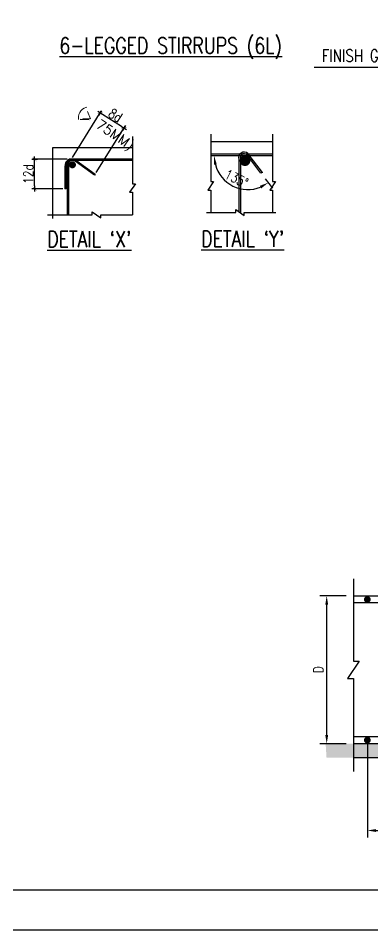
# Model space of a CAD drawing. Extents: x 345615 to 1272425, y -526289 to -156124.
# Drawn here: x 519871 to 529948, y -348663 to -322773 of the extents above; entities that cross this region are included whole.
import ezdxf
from ezdxf.enums import TextEntityAlignment as Align

# ---------------------------------------------------------------- set-up
doc = ezdxf.new("R2010")
doc.units = 0
doc.header["$LTSCALE"] = 500
doc.header["$MEASUREMENT"] = 0
doc.header["$PDMODE"] = 35
doc.header["$PDSIZE"] = -15
doc.layers.get('DEFPOINTS').update_dxf_attribs({"color": 4})
for name, color, linetype in [('BEAM', 4, 'Continuous'), ('DIM', 5, 'Continuous'), ('LINK', 2, 'Continuous'), ('P.C.C', 8, 'Continuous'), ('S-CONCRET LINE', 4, 'Continuous'), ('S-REINFORCEMENT', 6, 'Continuous'), ('S-TEXT-1', 4, 'Continuous'), ('S-TITLE', 6, 'Continuous'), ('s_TITILE', 9, 'Continuous'), ('TXT', 4, 'Continuous'), ('TXT1', 2, 'Continuous')]:
    doc.layers.add(name, color=color, linetype=linetype)
doc.styles.add('ROMAND', font='simplex.shx')
doc.styles.add('ROMANS', font='simplex.shx', dxfattribs={"width": 0.8, "height": 275, "bigfont": 'bigfont.shx'})
doc.dimstyles.new('dim25', dxfattribs={"dimtxt": 250, "dimasz": 250, "dimexe": 200, "dimexo": 200, "dimgap": 100, "dimtad": 1, "dimdec": 0, "dimlfac": 0.25, "dimzin": 0, "dimdsep": 46, "dimtxsty": 'ROMANS', "dimcen": 0, "dimclrd": 5, "dimclre": 5, "dimclrt": 4, "dimadec": 0, "dimazin": 0, "dimtfac": 1, "dimtdec": 0, "dimtix": 1, "dimtofl": 0, "dimtmove": 2, "dimatfit": 3, "dimfxl": 0, "dimtolj": 1, "dimtzin": 0, "dimlwd": -1, "dimlwe": -1, "dimarcsym": 0})
doc.dimstyles.new('INT25', dxfattribs={"dimtxt": 250, "dimasz": 80, "dimexe": 60, "dimexo": 60, "dimgap": 40, "dimtad": 1, "dimdec": 0, "dimlfac": 0.25, "dimzin": 0, "dimdsep": 46, "dimtxsty": 'ROMANS', "dimblk": 'DIMTICK', "dimblk1": 'DIMTICK', "dimblk2": 'DIMTICK', "dimsah": 1, "dimcen": -0.25, "dimclrd": 7, "dimclre": 7, "dimclrt": 4, "dimadec": 0, "dimazin": 0, "dimtfac": 1, "dimtdec": 0, "dimtix": 1, "dimtofl": 0, "dimtmove": 2, "dimatfit": 3, "dimldrblk": 'DIMTICK', "dimfxl": 0, "dimtolj": 1, "dimtzin": 0, "dimarcsym": 0})

# ---------------------------------------------------------------- blocks, each defined once
blk = doc.blocks.new('*D57')
at = {"layer": 'DEFPOINTS', "color": 0}
for p in [(525342, -326682), (526372, -326648), (527102, -326682), (526771, -327174), (525690, -327327)]:
    blk.add_point(p, dxfattribs=at)
at = {"layer": 'DIM', "color": 5}
blk.add_line((526892, -327334), (527097, -327604), dxfattribs=at)
blk.add_arc((526398, -326682), 957, 195.0031, 292.1583, dxfattribs=at)
for points in [[(525432, -326935), (525514, -326924), (525440, -326682)], [(526738, -327532), (526779, -327605), (526976, -327445)]]:
    blk.add_solid(points, dxfattribs=at)
at = {"layer": 'DIM', "color": 4, "insert": (526077, -327327), "char_height": 275, "attachment_point": 5, "rotation": 333.5807, "style": 'ROMANS'}
blk.add_mtext('\\A1;135%%D', dxfattribs=at)
blk = doc.blocks.new('*D1086')
at = {"layer": 'DEFPOINTS', "color": 0}
for p in [(528639, -339179), (529396, -339179), (529396, -343379)]:
    blk.add_point(p, dxfattribs=at)
at = {"layer": 'DIM', "color": 5}
for p, q in [((529196, -339179), (528439, -339179)), ((528639, -343129), (528639, -339429)), ((529196, -343379), (528439, -343379))]:
    blk.add_line(p, q, dxfattribs=at)
for points in [[(528598, -339429), (528681, -339429), (528639, -339179)], [(528598, -343129), (528681, -343129), (528639, -343379)]]:
    blk.add_solid(points, dxfattribs=at)
at = {"layer": 'DIM', "color": 4, "insert": (528402, -341279), "char_height": 275, "attachment_point": 5, "rotation": 90, "style": 'ROMANS'}
blk.add_mtext('\\A1;D', dxfattribs=at)
blk = doc.blocks.new('*D1088')
at = {"layer": 'DEFPOINTS', "color": 0}
for p in [(529794, -343082), (545341, -343082), (545341, -345844)]:
    blk.add_point(p, dxfattribs=at)
at = {"layer": 'DIM', "color": 5}
for p, q in [((529794, -343282), (529794, -346044)), ((545341, -343282), (545341, -346044)), ((530044, -345844), (545091, -345844))]:
    blk.add_line(p, q, dxfattribs=at)
for points in [[(530044, -345803), (530044, -345886), (529794, -345844)], [(545091, -345803), (545091, -345886), (545341, -345844)]]:
    blk.add_solid(points, dxfattribs=at)
at = {"layer": 'DIM', "color": 4, "insert": (537567, -345607), "char_height": 275, "attachment_point": 5, "style": 'ROMANS'}
blk.add_mtext('\\A1;SHORT SPAN BARS', dxfattribs=at)
blk = doc.blocks.new('DIMTICK')
for p, q in [((-1, 0), (1, 0)), ((0, 1), (0, -1))]:
    blk.add_line(p, q)
at = {"color": 2, "const_width": 0.1}
blk.add_lwpolyline([(0.71, 0.71), (-0.71, -0.71)], dxfattribs=at)
blk = doc.blocks.new('*D1098')
at = {"layer": 'DEFPOINTS', "color": 0}
for p in [(522201, -325468), (521380, -326779), (522056, -327202)]:
    blk.add_point(p, dxfattribs=at)
at = {"layer": 'DIM', "color": 7, "lineweight": -2}
for p, q in [((521412, -326728), (522233, -325417)), ((522810, -325849), (522269, -325511)), ((522088, -327152), (522909, -325841))]:
    blk.add_line(p, q, dxfattribs=at)
at = {"layer": 'DIM', "color": 7, "lineweight": -2, "xscale": 80, "yscale": 80, "zscale": 80}
for p, rotation in [((522201, -325468), 147.9359145615724), ((522877, -325892), 327.9359145615724)]:
    blk.add_blockref('DIMTICK', p, dxfattribs=dict(at, rotation=rotation))
at = {"layer": 'DIM', "color": 4, "insert": (522634, -325530), "char_height": 275, "attachment_point": 5, "rotation": 327.9359, "style": 'ROMANS'}
blk.add_mtext('\\A1;8d', dxfattribs=at)
blk = doc.blocks.new('*D1099')
at = {"layer": 'DEFPOINTS', "color": 0}
for p in [(520338, -326779), (521325, -326779), (521196, -327616)]:
    blk.add_point(p, dxfattribs=at)
at = {"layer": 'DIM', "color": 7, "lineweight": -2}
for p, q in [((521265, -326779), (520278, -326779)), ((520338, -327536), (520338, -326859)), ((521136, -327616), (520278, -327616))]:
    blk.add_line(p, q, dxfattribs=at)
at = {"layer": 'DIM', "color": 7, "lineweight": -2, "xscale": 80, "yscale": 80, "zscale": 80}
for p, rotation in [((520338, -326779), 90), ((520338, -327616), 270)]:
    blk.add_blockref('DIMTICK', p, dxfattribs=dict(at, rotation=rotation))
at = {"layer": 'DIM', "color": 4, "insert": (520160, -327197), "char_height": 275, "attachment_point": 5, "rotation": 90, "style": 'ROMANS'}
blk.add_mtext('\\A1;12d', dxfattribs=at)
blk = doc.blocks.new('zw$155A')
at = {"layer": 's_TITILE', "color": 7}
blk.add_lwpolyline([(0, 0), (88000, 0), (88000, 58000), (0, 58000)], close=True, dxfattribs=at)
at = {"layer": 's_TITILE', "color": 1}
blk.add_lwpolyline([(1300, 800), (78500, 800), (78500, 57200), (1300, 57200)], close=True, dxfattribs=at)

msp = doc.modelspace()

# ---------------------------------------------------------------- hatches: boundary and pattern name
at = {"layer": 'P.C.C', "linetype": 'Continuous'}
h = msp.add_hatch(dxfattribs=at)
h.set_pattern_fill('AR-CONC', color=8, scale=100, style=0)
h.set_pattern_definition([(50, (-156425.3, -432348.4), (717.2602, -62.75213), [75, -825]), (355, (-156425.3, -432348.4), (-138.7513, 752.1921), [60, -660]), (100.4514, (-156365.5, -432353.6), (578.5094, 689.43954), [63.7402, -701.1421]), (46.1842, (-156425.3, -432148.4), (1067.241, -165.519), [112.5, -1237.5]), (96.6356, (-156336.3, -432162.2), (934.6627, 974.1179), [95.6103, -1051.713]), (351.1842, (-156425.3, -432148.4), (934.662, 974.1186), [90, -990]), (21, (-156325.3, -432198.4), (596.90705, -402.6189), [75, -825]), (326, (-156325.3, -432198.4), (243.3153, 725.15005), [60, -660]), (71.4514, (-156275.54, -432231.95), (840.2226, 322.5305), [63.7402, -701.1421]), (37.5, (-156425.28, -432348.4), (12.159855, 332.89385), [0, -652, 0, -670, 0, -662.5]), (7.5, (-156425.28, -432348.4), (263.06954, 394.41171), [0, -382, 0, -637, 0, -252.5]), (327.5, (-156648.28, -432348.4), (533.82244, -22.55487), [0, -250, 0, -780, 0, -1035]), (317.5, (-156748.3, -432348.4), (583.18617, 100.10498), [0, -325, 0, -518, 0, -735])])
h.paths.add_polyline_path([(528609.219, -343378.978), (528633.875, -343778.978), (532888.762, -343778.978), (532864.106, -343378.978)])
edge = h.paths.add_edge_path()
edge.add_line((545738.719, -343978.978), (545738.719, -343378.978))
edge.add_line((545738.719, -343378.978), (532864.106, -343378.978))
edge.add_line((532864.106, -343378.978), (532864.106, -343778.978))
edge.add_line((532864.106, -343778.978), (545738.719, -343778.978))

# ---------------------------------------------------------------- linework, layer by layer
at = {"layer": 'BEAM', "elevation": 0}
for points in [[(523118.949, -326450.902), (520840.925, -326450.902), (520840.925, -328458.189)], [(527101.595, -326284.494), (525341.834, -326284.494)]]:
    msp.add_lwpolyline(points, dxfattribs=at)
at = {"layer": 'DIM', "elevation": 0}
for points in [[(523118.949, -326132.152), (523118.949, -327473.689), (523202.131, -327473.689), (523035.767, -327717.097), (523118.949, -327717.097), (523118.949, -328356.189)], [(525341.834, -326067.743), (525341.834, -327409.281), (525425.016, -327409.281), (525258.652, -327652.689), (525341.834, -327652.689), (525341.834, -328291.781)], [(527101.595, -326067.743), (527101.595, -327409.281), (527184.777, -327409.281), (527018.413, -327652.689), (527101.595, -327652.689), (527101.595, -328291.781)], [(520703.912, -328356.189), (521976.323, -328356.189), (521976.323, -328273.007), (522219.731, -328439.371), (522219.731, -328356.189), (523118.949, -328356.189)], [(525220.058, -328291.781), (526053.969, -328291.781), (526053.969, -328208.599), (526297.378, -328374.963), (526297.378, -328291.781), (527196.595, -328291.781)]]:
    msp.add_lwpolyline(points, dxfattribs=at)
at = {"layer": 'DIM', "color": 8, "elevation": 0}
msp.add_lwpolyline([(529396.219, -338695.169), (529396.219, -341035.569), (529562.583, -341035.569), (529229.855, -341522.386), (529396.219, -341522.386), (529396.219, -344167.777)], dxfattribs=at)
at = {"layer": 'LINK'}
for p, q in [((526770.812, -327174.117, 0), (526371.853, -326647.772, 0)), ((526812.672, -327151.206, 0), (526402.02, -326611.252, 0)), ((526136.943, -326782.303, 0), (526136.943, -328277.539, 0)), ((526186.943, -326775.635, 0), (526186.943, -328311.713, 0)), ((522056.427, -327202.36, 0), (522035.339, -327230.294, 0)), ((526811.869, -327151.646, 0), (526770.812, -327174.117, 0))]:
    msp.add_line(p, q, dxfattribs=at)
at = {"layer": 'LINK', "elevation": 0}
for points in [[(527101.595, -326631.794), (525341.834, -326631.794)], [(527101.595, -326681.794), (525341.834, -326681.794)]]:
    msp.add_lwpolyline(points, dxfattribs=at)
for points in [[(523118.949, -326778.887), (522612.541, -326778.887), (521324.567, -326778.887, 0.328804063), (521196.067, -326988.887), (521196.067, -327615.667)], [(523118.949, -326813.887), (522612.541, -326813.887), (521326, -326813.887, 0.308904379), (521230.5, -326973.887), (521230.5, -327615.667), (521196.067, -327615.667)], [(521291.477, -326836.125, 0.148969914), (521266.5, -326918.097), (521266.5, -328356.189)], [(521291.477, -326836.125, -0.414213562), (521506.709, -326806.275), (522056.43, -327202.362)], [(522035.339, -327230.294), (521485.606, -326834.197, 0.512891749), (521301.5, -326891.17), (521301.5, -328356.189)]]:
    msp.add_lwpolyline(points, format="xyb", dxfattribs=at)
at = {"layer": 'LINK'}
for centre, radius, start, end in [((526298.518, -326741.775, 0), 166.58, 51.5863482, 194.0808285), ((526299.623, -326740.952, 0), 117.897, 52.2187644, 197.1080954)]:
    msp.add_arc(centre, radius, start, end, dxfattribs=at)
at = {"layer": 'P.C.C', "color": 8, "linetype": 'Continuous'}
for p, q in [((545738.719, -343378.978, 0), (529396.219, -343378.978, 0)), ((545738.719, -343778.978, 0), (529396.219, -343778.978, 0))]:
    msp.add_line(p, q, dxfattribs=at)
at = {"layer": 'S-CONCRET LINE', "color": 130, "linetype": 'Continuous'}
msp.add_line((529396.219, -339178.978, 0), (533309.219, -339178.978, 0), dxfattribs=at)
at = {"layer": 'S-REINFORCEMENT'}
for p, q in [((545738.719, -339378.978, 0), (529396.219, -339378.978, 0)), ((545738.719, -343178.978, 0), (529396.219, -343178.978, 0))]:
    msp.add_line(p, q, dxfattribs=at)
at = {"layer": 'S-REINFORCEMENT', "const_width": 150, "elevation": 0}
msp.add_lwpolyline([(526242.094, -326821.019, 1), (526392.094, -326821.019, 1)], format="xyb", close=True, dxfattribs=at)
at = {"layer": 'S-REINFORCEMENT', "linetype": 'Continuous', "elevation": 0}
for points, const_width in [([(521361.198, -326935.064, 1), (521461.198, -326935.064, 1)], 100), ([(529746.381, -339282.04, -1), (529842.381, -339282.04, -1)], 96), ([(529746.381, -343275.915, 1), (529842.381, -343275.915, 1)], 96)]:
    msp.add_lwpolyline(points, format="xyb", close=True, dxfattribs=dict(at, const_width=const_width))
at = {"layer": 'TXT', "linetype": 'ByBlock'}
msp.add_line((521635.731, -325636.835, 0), (521891.039, -325652.79, 0), dxfattribs=at)
at = {"layer": 'TXT1', "elevation": 0}
msp.add_lwpolyline([(531777.587, -323628.406), (531777.587, -324678.978), (532007.191, -324170.172), (528283.991, -324170.172)], dxfattribs=at)

# ---------------------------------------------------------------- block references
at = {"xscale": 1.420454545454545, "yscale": 1.420454545454545, "zscale": 1.420454545454545}
msp.add_blockref('zw$155A', (479678.769, -348663.35), dxfattribs=at)

# ---------------------------------------------------------------- texts
at = {"layer": 'S-TEXT-1', "linetype": 'ByBlock', "style": 'ROMANS'}
msp.add_text('(> 75MM)', height=275, rotation=325.7906324, dxfattribs=at).set_placement((522358.682, -325917.667, 0), align=Align.MIDDLE)
at = {"layer": 'S-TITLE', "style": 'ROMANS', "width": 0.8}
for s, p in [('%%U6-LEGGED STIRRUPS (6L)', (524205.628, -323547.88, 0)), ("%%UDETAIL `X'", (521892.685, -329046.65, 0)), ("%%UDETAIL `Y'", (526252.096, -329039.579, 0))]:
    msp.add_text(s, height=450, dxfattribs=at).set_placement(p, align=Align.MIDDLE_CENTER)
at = {"layer": 'TXT1', "style": 'ROMAND', "width": 0.8}
msp.add_text('FINISH GR. LVL.', height=350, dxfattribs=at).set_placement((529960.375, -323837.153, 0), align=Align.MIDDLE)

# ---------------------------------------------------------------- dimensions: what is measured, and where the dimension line sits
at = {"layer": 'DIM'}
dim = msp.add_aligned_dim(p1=(522056.43, -327202.362, 0), p2=(521380.412, -326778.887, 0), distance=-1546.573, text='8d', dimstyle='INT25', override={"dimtxsty": 'ROMANS', "dimblk": 'DIMTICK', "dimblk1": 'DIMTICK', "dimblk2": 'DIMTICK'}, dxfattribs=at)
dim.commit()
dim.dimension.update_dxf_attribs({"geometry": '*D1098', "text_midpoint": (522633.675, -325529.551, 0)})
dim = msp.add_linear_dim(base=(520337.682, -326778.887, 0), p1=(521196.067, -327615.667, 0), p2=(521324.567, -326778.887, 0), angle=90, text='12d', dimstyle='INT25', override={"dimblk": 'DIMTICK', "dimblk1": 'DIMTICK', "dimblk2": 'DIMTICK'}, dxfattribs=at)
dim.commit()
dim.dimension.update_dxf_attribs({"geometry": '*D1099', "text_midpoint": (520160.182, -327197.277, 0)})
dim = msp.add_angular_dim_2l(base=(525690.453, -327327.254), line1=((526770.812, -327174.117, 0), (526371.853, -326647.772, 0)), line2=((527101.595, -326681.794, 0), (525341.834, -326681.794, 0)), text='135%%D', dimstyle='dim25', dxfattribs=at)
dim.commit()
dim.dimension.update_dxf_attribs({"geometry": '*D57', "text_midpoint": (526077.303, -327326.565, 0)})
dim = msp.add_linear_dim(base=(528639.386, -339178.978, 0), p1=(529396.219, -343378.978, 0), p2=(529396.219, -339178.978, 0), angle=90, text='D', dimstyle='dim25', dxfattribs=at)
dim.commit()
dim.dimension.update_dxf_attribs({"geometry": '*D1086', "text_midpoint": (528401.886, -341278.978, 0)})
dim = msp.add_linear_dim(base=(545340.556, -345844.186, 0), p1=(529794.381, -343082.415, 0), p2=(545340.556, -343082.415, 0), text='SHORT SPAN BARS', dimstyle='dim25', dxfattribs=at)
dim.commit()
dim.dimension.update_dxf_attribs({"geometry": '*D1088', "text_midpoint": (537567.469, -345606.686, 0)})

doc.saveas('drawing.dxf')
